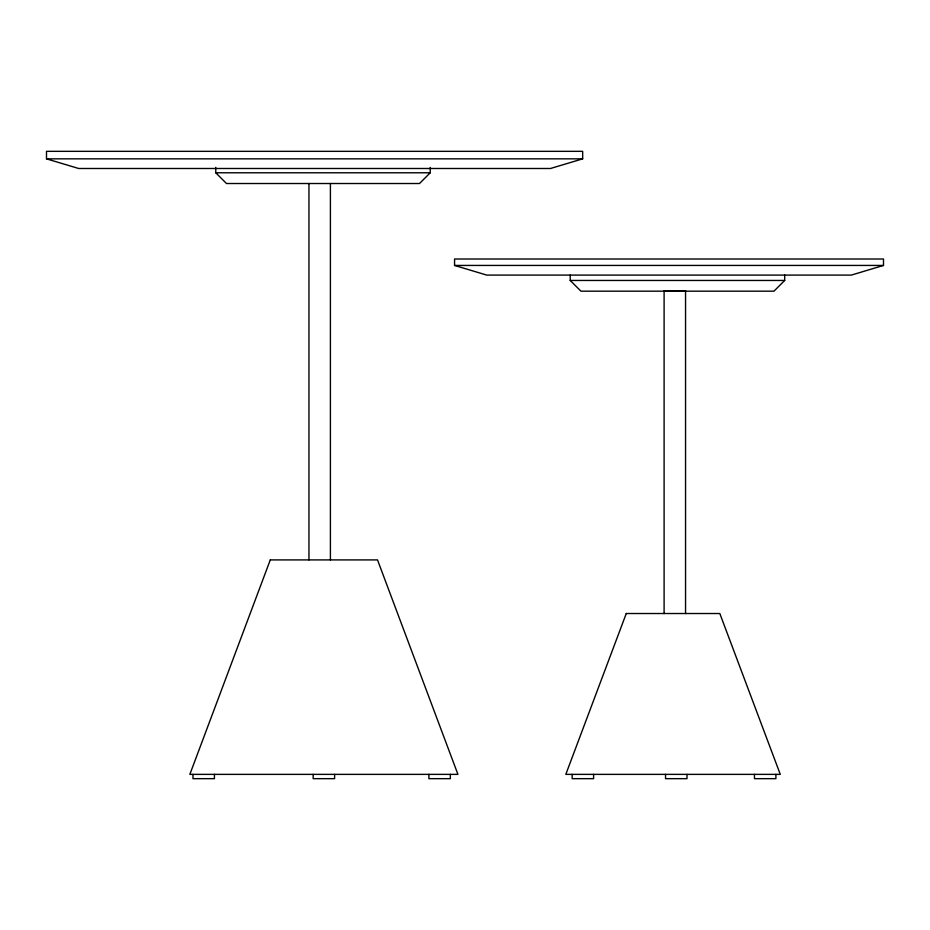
<?xml version="1.0" encoding="UTF-8"?>
<svg xmlns="http://www.w3.org/2000/svg" width="930" height="930" viewBox="0 0 930 930"><rect width="100%" height="100%" fill="white"/><g stroke="black" fill="none" stroke-linecap="round" stroke-linejoin="round"><path stroke-width="1.4" d="M430.23 167.423L430.23 172.782L419.511 183.512L226.49 183.512L215.76 172.782L215.76 167.423M784.688 275.094L784.688 280.453L773.958 291.171L580.936 291.171L570.218 280.453L570.218 275.094M582.668 158.844L550.502 168.493L78.666 168.493L46.5 158.844L46.5 151.334L582.668 151.334L582.668 158.844L46.5 158.844M883.5 265.434L851.334 275.094L486.727 275.094L454.561 265.434L454.561 259.005L883.5 259.005L883.5 265.434L454.561 265.434M215.76 172.782L430.23 172.782M570.218 280.453L784.688 280.453M775.899 774.376L775.899 778.666L754.451 778.666L754.451 774.376M686.991 774.376L686.991 778.666L665.543 778.666L665.543 774.376M685.55 613.521L685.55 290.741L664.101 290.741L664.101 613.521M593.607 774.376L593.607 778.666L572.159 778.666L572.159 774.376M450.341 774.376L450.341 778.666L428.893 778.666L428.893 774.376M334.614 774.376L334.614 778.666L313.166 778.666L313.166 774.376M330.406 183.512L330.406 559.907M308.958 183.512L308.958 559.907M214.423 774.376L214.423 778.666L192.975 778.666L192.975 774.376M270.281 559.907L189.848 774.376L457.932 774.376L377.51 559.907L270.281 559.907M626.262 613.521L565.812 774.376L780.282 774.376L719.82 613.521L626.262 613.521"/></g></svg>
